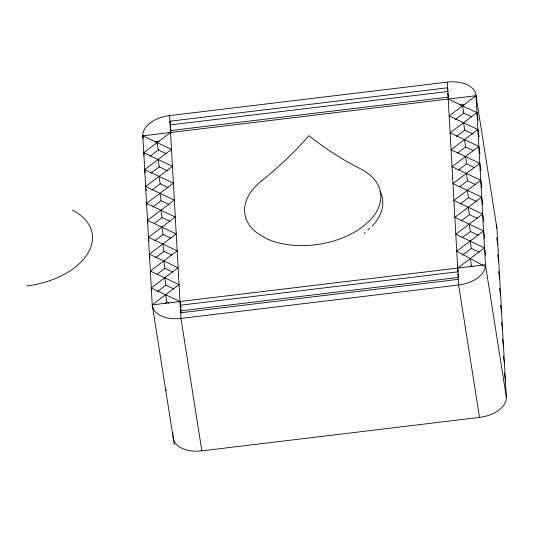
<?xml version="1.0" encoding="UTF-8"?>
<svg xmlns="http://www.w3.org/2000/svg" width="533" height="533" viewBox="0 0 533 533"><rect width="100%" height="100%" fill="white"/><g stroke="black" fill="none" stroke-linecap="round" stroke-linejoin="round"><path stroke-width="0.8" d="M363.906 233.441L364.932 232.541M367.783 230.036L369.609 228.43M144.117 155.19L143.73 152.738L170.553 132.49M150 156.236L158.308 149.966L157.142 142.611M145.196 172.905L144.676 169.641L171.499 149.393L142.791 135.835A28.002 16.876 -9 0 1 169.607 115.588L447.287 82.142A28.002 16.876 -9 0 1 476.002 95.707L496.903 228.137L506.35 397.165A28.002 16.876 -9 0 1 479.527 417.412L201.847 450.858A28.002 16.876 -9 0 1 173.138 437.293L173.045 435.688M150.946 173.138L159.247 166.869L158.088 159.514M151.892 190.041L160.193 183.778L159.034 176.416M146.828 205.078L146.568 203.446L173.392 183.199L144.676 169.641M152.838 206.944L161.139 200.681L159.98 193.319M147.901 222.801L147.514 220.349L174.338 200.102L145.622 186.543L172.445 166.296L143.73 152.738M154.423 223.367L162.085 217.584L160.926 210.222M148.974 240.523L148.46 237.252L175.284 217.004L146.568 203.446M154.73 240.749L163.031 234.487L161.872 227.125M150.046 258.239L149.4 254.154L176.223 233.907L147.514 220.349M155.676 257.652L163.977 251.389L162.812 244.027M150.606 272.689L150.346 271.057L177.169 250.81L148.46 237.252M157.255 274.075L164.924 268.292L163.758 260.937M151.678 290.412L151.292 287.96L178.115 267.713L149.4 254.154M157.561 291.464L165.863 285.195L164.704 277.84M174.298 444.655L152.238 304.863L179.061 284.615L150.346 271.057M164.897 303.543L166.809 302.098L165.65 294.742M506.35 397.165L485.45 264.734L476.002 95.707L449.179 115.954L477.888 129.512L479.054 136.868M455.449 119.452L463.75 113.183L462.591 105.827M448.233 99.051L476.948 112.61L450.125 132.857L478.834 146.415L480 153.77M456.395 136.355L464.696 130.085L463.537 122.73M477.888 129.512L451.065 149.76L479.78 163.318L480.939 170.673M457.341 153.257L465.642 146.988L464.476 139.633M478.834 146.415L452.011 166.662L480.726 180.221L481.885 187.576M458.28 170.16L466.588 163.898L465.422 156.535M479.78 163.318L452.957 183.565L481.672 197.123L482.831 204.479M459.866 186.583L467.528 180.8L466.368 173.438M480.726 180.221L453.903 200.468L482.618 214.026L483.777 221.382M460.172 203.966L468.474 197.703L467.314 190.341M481.672 197.123L454.849 217.371L483.558 230.929L484.724 238.284M461.118 220.869L469.42 214.606L468.26 207.244M482.618 214.026L455.795 234.273L484.504 247.832L485.67 255.187M462.064 237.771L470.366 231.509L469.207 224.153M483.558 230.929L456.741 251.176L485.57 266.806M462.371 255.16L471.312 248.411L470.153 241.056M484.504 247.832L457.68 268.079L458.147 271.024M470.219 266.853L471.478 265.9L470.319 258.538M170.953 132.95L170.507 124.895L448.186 91.456M448.366 94.681L448.5 97.093L170.82 130.532L170.24 126.854M152.238 304.863L485.45 264.734L485.336 266.973A28.002 16.876 -9 0 1 458.627 284.982L180.954 318.421A28.002 16.876 -9 0 1 152.238 304.863L142.791 135.835L476.002 95.707M154.563 141.911L159.467 141.318M460.012 105.128L464.909 104.535M458.267 271.757L180.587 305.196L180.9 310.832L458.58 277.393L458.447 274.981M180.634 312.791L458.313 279.345M463.75 113.183L471.645 116.914M464.696 130.085L473.311 134.156M465.642 146.988L473.537 150.719M466.588 163.898L474.483 167.622M467.528 180.8L475.429 184.525M468.474 197.703L477.088 201.767M469.42 214.606L477.315 218.33M470.366 231.509L478.261 235.233M471.312 248.411L479.207 252.142M158.308 149.966L166.203 153.697M159.247 166.869L167.862 170.94M160.193 183.778L168.088 187.503M161.139 200.681L169.034 204.406M162.085 217.584L169.98 221.308M163.031 234.487L170.926 238.211M163.977 251.389L171.873 255.114M164.924 268.292L172.819 272.023M165.863 285.195L173.765 288.926M151.292 287.96L180.007 301.518L180.934 307.408M166.809 302.098L168.961 303.117M471.478 265.9L472.904 266.667M476.948 112.61L478.108 119.965M496.683 237.685L497.842 245.04M497.629 254.587L498.788 261.943M498.575 271.49L499.734 278.846M499.521 288.393L500.68 295.748M500.467 305.296L501.626 312.651M501.406 322.199L502.572 329.554M502.353 339.101L503.512 346.457M503.299 356.004L504.458 363.359M504.245 372.907L505.404 380.262M447.953 89.984L447.6 87.778L169.927 121.218L170.507 124.895M447.92 93.415L448.5 97.093M458 273.715L458.58 277.393M479.527 417.412L458.627 284.982L447.287 82.142M180.321 307.155L181.247 313.038M201.847 450.858L180.954 318.421L169.607 115.588M142.791 135.835L143.177 138.287M146.009 188.995L146.269 190.627M172.865 432.47L172.959 434.075M165.936 389.01L166.029 390.669M496.036 224.56A28.002 16.876 -9 0 1 496.903 228.137M72.501 210.189A68.684 41.394 -9 0 1 87.732 253.481A68.684 41.394 -9 0 1 26.65 285.954M380.082 191.387A68.677 41.387 -9 0 1 372.041 226.292M261.383 181.033A68.677 41.387 -9 0 0 257.945 233.621L266.753 238.737A68.677 41.387 -9 0 0 361.987 227.265L370.122 220.122A68.677 41.387 -9 0 0 360.881 169.054A425.934 256.693 -9 0 1 308.92 135.609A426.253 256.886 -9 0 1 261.37 181.04"/></g></svg>
